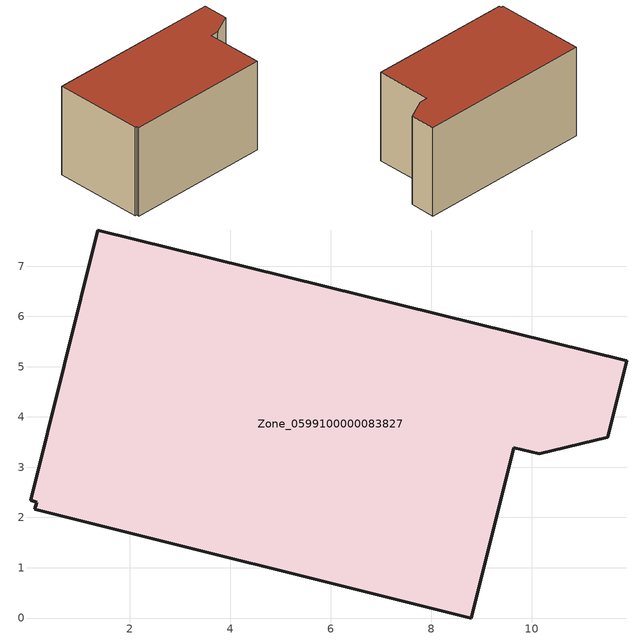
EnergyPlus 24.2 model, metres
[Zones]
Zone_0599100000083827
 floor ground (C_G): 8.8,0 0.11,2.16 0.16,2.31 0.04,2.34 1.37,7.72 11.89,5.12 11.52,3.6 10.15,3.27 9.64,3.39 z0
 wall outside (C_F): 11.89,5.12 1.37,7.72 0.04,2.34 0.16,2.31 0.11,2.16 8.8,0 9.64,3.39 10.15,3.27 11.52,3.6 11.89,5.12 z0:5.7
 roof outside (C_R): 0.11,2.16 8.8,0 9.64,3.39 10.15,3.27 11.52,3.6 11.89,5.12 1.37,7.72 0.04,2.34 0.16,2.31 z5.7
[BUILDING]
Pand.0599100000083827: North Axis=0; Terrain=City; Loads Convergence Tolerance Value=0.04; Temperature Convergence Tolerance Value=0.4; Solar Distribution=FullExterior; Maximum Number of Warmup Days=25; Minimum Number of Warmup Days=1
[Site:Location]
Rotterdam.The.Hague.AP_ZH_NLD Design_Conditions: Latitude=51.96; Longitude=4.45; Time Zone=1; Elevation=-4.5
[SITE:GROUNDTEMPERATURE:BUILDINGSURFACE]
18, 18, 18, 18, 18, 18, 18, 18, 18, 18, 18, 18
[MATERIAL] Thermal Absorptance=0.9; Solar Absorptance=0.7; Visible Absorptance=0.7
Name | Roughness | Thickness | Conductivity | Density | Specific Heat
G.TI.1975-1991 | MediumSmooth | 0.15 | 0.288461 | 540 | 1210
F.TI.1975-1991 | Rough | 0.3 | 0.230769 | 1920 | 840
R.TI.1975-1991 | MediumRough | 0.2 | 0.153846 | 1500 | 1000
[CONSTRUCTION]
C_G: G.TI.1975-1991
C_F: F.TI.1975-1991
C_R: R.TI.1975-1991
[ZONE]
Zone_0599100000083827: Type=1; Multiplier=1; Ceiling Height=Autocalculate; Volume=Autocalculate; Floor Area=autocalculate; Part of Total Floor Area=Yes
[ZONEINFILTRATION:DESIGNFLOWRATE]
Infil_Zone_0599100000083827: Zone or ZoneList or Space or SpaceList=Zone_0599100000083827; Schedule=AlwaysOn; Design Flow Rate Calculation Method=Flow/Area; Flow Rate per Floor Area=0.003; Constant Term Coefficient=1; Temperature Term Coefficient=0; Velocity Term Coefficient=0; Velocity Squared Term Coefficient=0
[HVACTEMPLATE:ZONE:IDEALLOADSAIRSYSTEM]
Zone_0599100000083827: Maximum Heating Supply Air Temperature=50; Minimum Cooling Supply Air Temperature=13; Maximum Heating Supply Air Humidity Ratio=0.0156; Minimum Cooling Supply Air Humidity Ratio=0.0077; Heating Limit=NoLimit; Cooling Limit=NoLimit; Dehumidification Control Type=ConstantSensibleHeatRatio; Cooling Sensible Heat Ratio=0.7; Dehumidification Setpoint=60; Humidification Control Type=None; Humidification Setpoint=30; Outdoor Air Method=None; Outdoor Air Flow Rate per Person=0.00944; Outdoor Air Flow Rate per Zone Floor Area=0; Outdoor Air Flow Rate per Zone=0; Demand Controlled Ventilation Type=None; Outdoor Air Economizer Type=NoEconomizer; Heat Recovery Type=None; Sensible Heat Recovery Effectiveness=0.7; Latent Heat Recovery Effectiveness=0.65
[ZONECONTROL:THERMOSTAT]
ThermostatControl_Zone_0599100000083827: Zone or ZoneList=Zone_0599100000083827; Control Type Schedule=DualSetpointControlType; Control 1=Thermostat_Zone_0599100000083827; Temperature Difference Between Cutout And Setpoint=0
[THERMOSTATSETPOINT:DUALSETPOINT]
Thermostat_Zone_0599100000083827: Heating Setpoint Temperature Schedule=HeatingSetpoint_Zone_0599100000083827; Cooling Setpoint Temperature Schedule=CoolingSetpoint_Zone_0599100000083827
[SCHEDULE:COMPACT]
HeatingSetpoint_Zone_0599100000083827: Through: 12/31, For: AllDays, Until: 24:00, 21
CoolingSetpoint_Zone_0599100000083827: Through: 12/31, For: AllDays, Until: 24:00, 24
DualSetpointControlType: Through: 12/31, For: AllDays, Until: 24:00, 4
AlwaysOn: Through: 12/31, For: AllDays, Until: 24:00, 1
